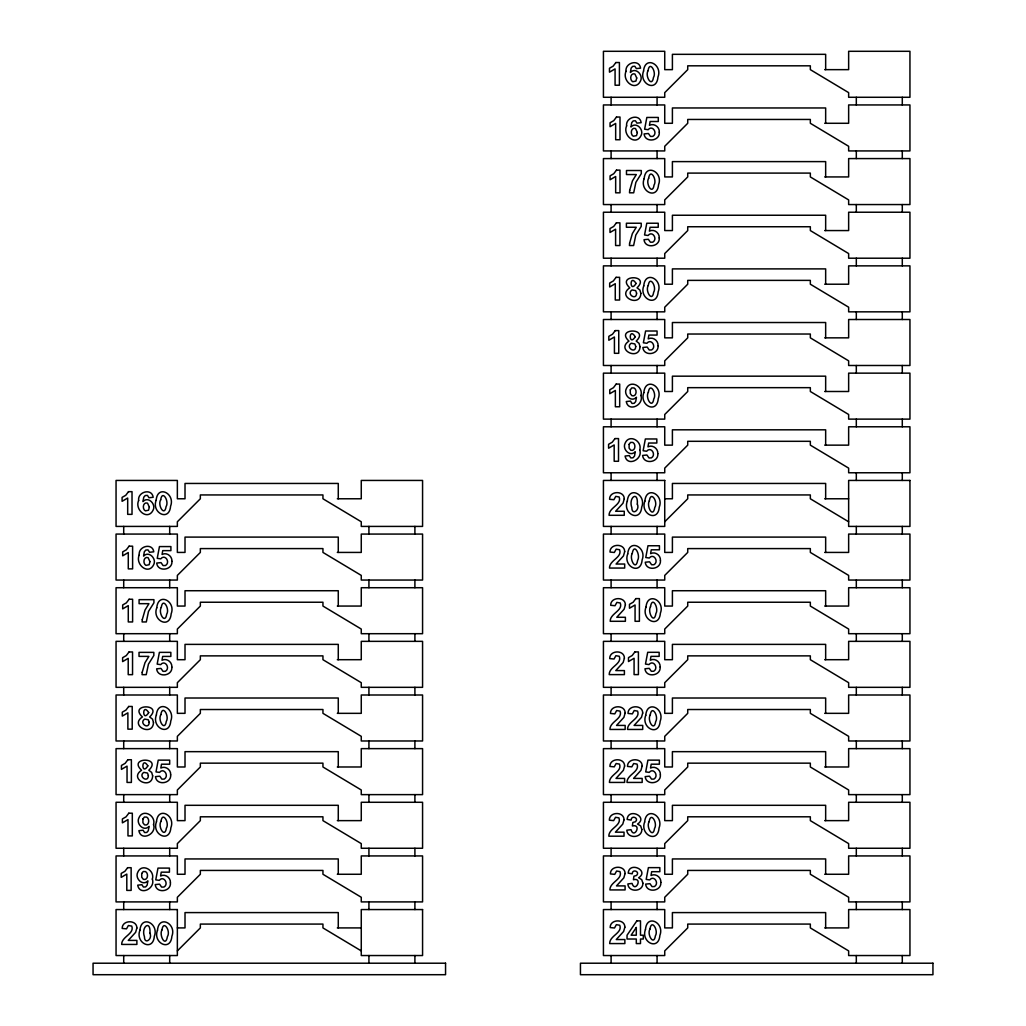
<?xml version="1.0" encoding="UTF-8"?>
<svg xmlns="http://www.w3.org/2000/svg" width="1026" height="1026" viewBox="0 0 1026 1026"><rect width="100%" height="100%" fill="white"/><g stroke="black" fill="none" stroke-linecap="round" stroke-linejoin="round"><path stroke-width="1.5" d="M177.357 950.897L200.339 927.914L200.339 924.08L322.946 924.08L322.946 927.914L361.267 950.897M664.733 521.772L687.728 498.777L687.728 494.942L810.335 494.942L810.335 498.777L848.643 521.772M824.699 69.653L848.643 69.653L848.643 51.3L909.947 51.3L909.947 97.278L848.643 97.278L848.643 92.635L810.335 69.653L810.335 65.818L687.728 65.818L687.728 69.653L664.733 92.635L664.733 97.278L603.429 97.278L603.429 51.3L664.733 51.3L664.733 69.653L672.402 69.653L672.402 54.327L825.661 54.327L825.661 69.653M824.699 123.287L848.643 123.287L848.643 104.947L909.947 104.947L909.947 150.925L848.643 150.925L848.643 146.282L810.335 123.287L810.335 119.452L687.728 119.452L687.728 123.287L664.733 146.282L664.733 150.925L603.429 150.925L603.429 104.947L664.733 104.947L664.733 123.287L672.402 123.287L672.402 107.961L825.661 107.961L825.661 123.287M824.699 176.934L848.643 176.934L848.643 158.581L909.947 158.581L909.947 204.559L848.643 204.559L848.643 199.916L810.335 176.934L810.335 173.099L687.728 173.099L687.728 176.934L664.733 199.916L664.733 204.559L603.429 204.559L603.429 158.581L664.733 158.581L664.733 176.934L672.402 176.934L672.402 161.608L825.661 161.608L825.661 176.934M824.699 230.568L848.643 230.568L848.643 212.228L909.947 212.228L909.947 258.206L848.643 258.206L848.643 253.563L810.335 230.568L810.335 226.746L687.728 226.746L687.728 230.568L664.733 253.563L664.733 258.206L603.429 258.206L603.429 212.228L664.733 212.228L664.733 230.568L672.402 230.568L672.402 215.242L825.661 215.242L825.661 230.568M824.699 284.215L848.643 284.215L848.643 265.862L909.947 265.862L909.947 311.84L848.643 311.84L848.643 307.197L810.335 284.215L810.335 280.38L687.728 280.38L687.728 284.215L664.733 307.197L664.733 311.84L603.429 311.84L603.429 265.862L664.733 265.862L664.733 284.215L672.402 284.215L672.402 268.889L825.661 268.889L825.661 284.215M824.699 337.849L848.643 337.849L848.643 319.509L909.947 319.509L909.947 365.487L848.643 365.487L848.643 360.844L810.335 337.849L810.335 334.027L687.728 334.027L687.728 337.849L664.733 360.844L664.733 365.487L603.429 365.487L603.429 319.509L664.733 319.509L664.733 337.849L672.402 337.849L672.402 322.523L825.661 322.523L825.661 337.849M824.699 391.496L848.643 391.496L848.643 373.143L909.947 373.143L909.947 419.121L848.643 419.121L848.643 414.491L810.335 391.496L810.335 387.661L687.728 387.661L687.728 391.496L664.733 414.491L664.733 419.121L603.429 419.121L603.429 373.143L664.733 373.143L664.733 391.496L672.402 391.496L672.402 376.17L825.661 376.17L825.661 391.496M824.699 445.143L848.643 445.143L848.643 426.79L909.947 426.79L909.947 472.768L848.643 472.768L848.643 468.125L810.335 445.143L810.335 441.308L687.728 441.308L687.728 445.143L664.733 468.125L664.733 472.768L603.429 472.768L603.429 426.79L664.733 426.79L664.733 445.143L672.402 445.143L672.402 429.817L825.661 429.817L825.661 445.143M337.323 498.777L361.267 498.777L361.267 480.437L422.571 480.437L422.571 526.415L361.267 526.415L361.267 521.772L322.946 498.777L322.946 494.942L200.339 494.942L200.339 498.777L177.357 521.772L177.357 526.415L116.053 526.415L116.053 480.437L177.357 480.437L177.357 498.777L185.013 498.777L185.013 483.451L338.272 483.451L338.272 498.777M664.733 498.777L672.402 498.777L672.402 483.451L825.661 483.451L825.661 498.777M824.699 498.777L848.643 498.777M337.323 552.424L361.267 552.424L361.267 534.071L422.571 534.071L422.571 580.049L361.267 580.049L361.267 575.406L322.946 552.424L322.946 548.589L200.339 548.589L200.339 552.424L177.357 575.406L177.357 580.049L116.053 580.049L116.053 534.071L177.357 534.071L177.357 552.424L185.013 552.424L185.013 537.098L338.272 537.098L338.272 552.424M824.699 552.424L848.643 552.424L848.643 534.071L909.947 534.071L909.947 580.049L848.643 580.049L848.643 575.406L810.335 552.424L810.335 548.589L687.728 548.589L687.728 552.424L664.733 575.406L664.733 580.049L603.429 580.049L603.429 534.071L664.733 534.071L664.733 552.424L672.402 552.424L672.402 537.098L825.661 537.098L825.661 552.424M337.323 606.058L361.267 606.058L361.267 587.718L422.571 587.718L422.571 633.696L361.267 633.696L361.267 629.053L322.946 606.058L322.946 602.236L200.339 602.236L200.339 606.058L177.357 629.053L177.357 633.696L116.053 633.696L116.053 587.718L177.357 587.718L177.357 606.058L185.013 606.058L185.013 590.732L338.272 590.732L338.272 606.058M824.699 606.058L848.643 606.058L848.643 587.718L909.947 587.718L909.947 633.696L848.643 633.696L848.643 629.053L810.335 606.058L810.335 602.236L687.728 602.236L687.728 606.058L664.733 629.053L664.733 633.696L603.429 633.696L603.429 587.718L664.733 587.718L664.733 606.058L672.402 606.058L672.402 590.732L825.661 590.732L825.661 606.058M337.323 659.705L361.267 659.705L361.267 641.353L422.571 641.353L422.571 687.33L361.267 687.33L361.267 682.688L322.946 659.705L322.946 655.87L200.339 655.87L200.339 659.705L177.357 682.688L177.357 687.33L116.053 687.33L116.053 641.353L177.357 641.353L177.357 659.705L185.013 659.705L185.013 644.379L338.272 644.379L338.272 659.705M824.699 659.705L848.643 659.705L848.643 641.353L909.947 641.353L909.947 687.33L848.643 687.33L848.643 682.688L810.335 659.705L810.335 655.87L687.728 655.87L687.728 659.705L664.733 682.688L664.733 687.33L603.429 687.33L603.429 641.353L664.733 641.353L664.733 659.705L672.402 659.705L672.402 644.379L825.661 644.379L825.661 659.705M337.323 713.339L361.267 713.339L361.267 695L422.571 695L422.571 740.977L361.267 740.977L361.267 736.335L322.946 713.339L322.946 709.517L200.339 709.517L200.339 713.339L177.357 736.335L177.357 740.977L116.053 740.977L116.053 695L177.357 695L177.357 713.339L185.013 713.339L185.013 698.013L338.272 698.013L338.272 713.339M824.699 713.339L848.643 713.339L848.643 695L909.947 695L909.947 740.977L848.643 740.977L848.643 736.335L810.335 713.339L810.335 709.517L687.728 709.517L687.728 713.339L664.733 736.335L664.733 740.977L603.429 740.977L603.429 695L664.733 695L664.733 713.339L672.402 713.339L672.402 698.013L825.661 698.013L825.661 713.339M337.323 766.986L361.267 766.986L361.267 748.634L422.571 748.634L422.571 794.624L361.267 794.624L361.267 789.982L322.946 766.986L322.946 763.152L200.339 763.152L200.339 766.986L177.357 789.982L177.357 794.624L116.053 794.624L116.053 748.634L177.357 748.634L177.357 766.986L185.013 766.986L185.013 751.66L338.272 751.66L338.272 766.986M824.699 766.986L848.643 766.986L848.643 748.634L909.947 748.634L909.947 794.624L848.643 794.624L848.643 789.982L810.335 766.986L810.335 763.152L687.728 763.152L687.728 766.986L664.733 789.982L664.733 794.624L603.429 794.624L603.429 748.634L664.733 748.634L664.733 766.986L672.402 766.986L672.402 751.66L825.661 751.66L825.661 766.986M337.323 820.633L361.267 820.633L361.267 802.281L422.571 802.281L422.571 848.258L361.267 848.258L361.267 843.616L322.946 820.633L322.946 816.799L200.339 816.799L200.339 820.633L177.357 843.616L177.357 848.258L116.053 848.258L116.053 802.281L177.357 802.281L177.357 820.633L185.013 820.633L185.013 805.307L338.272 805.307L338.272 820.633M824.699 820.633L848.643 820.633L848.643 802.281L909.947 802.281L909.947 848.258L848.643 848.258L848.643 843.616L810.335 820.633L810.335 816.799L687.728 816.799L687.728 820.633L664.733 843.616L664.733 848.258L603.429 848.258L603.429 802.281L664.733 802.281L664.733 820.633L672.402 820.633L672.402 805.307L825.661 805.307L825.661 820.633M337.323 874.267L361.267 874.267L361.267 855.928L422.571 855.928L422.571 901.905L361.267 901.905L361.267 897.263L322.946 874.267L322.946 870.433L200.339 870.433L200.339 874.267L177.357 897.263L177.357 901.905L116.053 901.905L116.053 855.928L177.357 855.928L177.357 874.267L185.013 874.267L185.013 858.942L338.272 858.942L338.272 874.267M824.699 874.267L848.643 874.267L848.643 855.928L909.947 855.928L909.947 901.905L848.643 901.905L848.643 897.263L810.335 874.267L810.335 870.433L687.728 870.433L687.728 874.267L664.733 897.263L664.733 901.905L603.429 901.905L603.429 855.928L664.733 855.928L664.733 874.267L672.402 874.267L672.402 858.942L825.661 858.942L825.661 874.267M177.357 927.914L185.013 927.914L185.013 912.589L338.272 912.589L338.272 927.914M337.323 927.914L361.267 927.914M824.699 927.914L848.643 927.914L848.643 909.562L909.947 909.562L909.947 955.539L848.643 955.539L848.643 950.897L810.335 927.914L810.335 924.08L687.728 924.08L687.728 927.914L664.733 950.897L664.733 955.539L603.429 955.539L603.429 909.562L664.733 909.562L664.733 927.914L672.402 927.914L672.402 912.589L825.661 912.589L825.661 927.914M902.29 97.278L902.29 104.947M902.29 150.925L902.29 158.581M902.29 204.559L902.29 212.228M902.29 258.206L902.29 265.862M902.29 311.84L902.29 319.509M902.29 365.487L902.29 373.143M902.29 419.121L902.29 426.79M902.29 472.768L902.29 480.437M902.29 526.415L902.29 534.071M902.29 580.049L902.29 587.718M902.29 633.696L902.29 641.353M902.29 687.33L902.29 695M902.29 740.977L902.29 748.634M902.29 794.624L902.29 802.281M902.29 848.258L902.29 855.928M902.29 901.905L902.29 909.562M902.29 955.539L902.29 963.209M856.312 97.278L856.312 104.947M856.312 150.925L856.312 158.581M856.312 204.559L856.312 212.228M856.312 258.206L856.312 265.862M856.312 311.84L856.312 319.509M856.312 365.487L856.312 373.143M856.312 419.121L856.312 426.79M856.312 472.768L856.312 480.437M856.312 526.415L856.312 534.071M856.312 580.049L856.312 587.718M856.312 633.696L856.312 641.353M856.312 687.33L856.312 695M856.312 740.977L856.312 748.634M856.312 794.624L856.312 802.281M856.312 848.258L856.312 855.928M856.312 901.905L856.312 909.562M856.312 955.539L856.312 963.209M657.076 97.278L657.076 104.947M657.076 150.925L657.076 158.581M657.076 204.559L657.076 212.228M657.076 258.206L657.076 265.862M657.076 311.84L657.076 319.509M657.076 365.487L657.076 373.143M657.076 419.121L657.076 426.79M657.076 472.768L657.076 480.437M657.076 526.415L657.076 534.071M657.076 580.049L657.076 587.718M657.076 633.696L657.076 641.353M657.076 687.33L657.076 695M657.076 740.977L657.076 748.634M657.076 794.624L657.076 802.281M657.076 848.258L657.076 855.928M657.076 901.905L657.076 909.562M657.076 955.539L657.076 963.209M611.098 97.278L611.098 104.947M611.098 150.925L611.098 158.581M611.098 204.559L611.098 212.228M611.098 258.206L611.098 265.862M611.098 311.84L611.098 319.509M611.098 365.487L611.098 373.143M611.098 419.121L611.098 426.79M611.098 472.768L611.098 480.437M611.098 526.415L611.098 534.071M611.098 580.049L611.098 587.718M611.098 633.696L611.098 641.353M611.098 687.33L611.098 695M611.098 740.977L611.098 748.634M611.098 794.624L611.098 802.281M611.098 848.258L611.098 855.928M611.098 901.905L611.098 909.562M611.098 955.539L611.098 963.209M414.902 526.415L414.902 534.071M414.902 580.049L414.902 587.718M414.902 633.696L414.902 641.353M414.902 687.33L414.902 695M414.902 740.977L414.902 748.634M414.902 794.624L414.902 802.281M414.902 848.258L414.902 855.928M414.902 901.905L414.902 909.562M414.902 955.539L414.902 963.209M368.924 526.415L368.924 534.071M368.924 580.049L368.924 587.718M368.924 633.696L368.924 641.353M368.924 687.33L368.924 695M368.924 740.977L368.924 748.634M368.924 794.624L368.924 802.281M368.924 848.258L368.924 855.928M368.924 901.905L368.924 909.562M368.924 955.539L368.924 963.209M169.688 526.415L169.688 534.071M169.688 580.049L169.688 587.718M169.688 633.696L169.688 641.353M169.688 687.33L169.688 695M169.688 740.977L169.688 748.634M169.688 794.624L169.688 802.281M169.688 848.258L169.688 855.928M169.688 901.905L169.688 909.562M169.688 955.539L169.688 963.209M123.71 526.415L123.71 534.071M123.71 580.049L123.71 587.718M123.71 633.696L123.71 641.353M123.71 687.33L123.71 695M123.71 740.977L123.71 748.634M123.71 794.624L123.71 802.281M123.71 848.258L123.71 855.928M123.71 901.905L123.71 909.562M123.71 955.539L123.71 963.209M161.993 929.877C158.799 934.801 165.532 948.152 167.392 936.674C171.034 931.108 163.391 919.347 161.993 929.877M632.247 553.501C629.041 558.426 635.787 571.777 637.633 560.311C640.84 555.374 634.081 542.01 632.247 553.501M649.381 500.739C646.175 505.677 652.921 519.028 654.768 507.549C658.423 501.97 650.779 490.223 649.381 500.739M650.497 606.751C647.303 611.676 654.049 625.026 655.896 613.548C659.102 608.623 652.344 595.247 650.497 606.751M160.684 499.803C157.311 505.023 164.532 517.258 166.071 506.613C169.457 501.381 162.223 489.133 160.684 499.803M149.937 933.275C152.836 939.162 144.371 945.164 144.422 936.635C140.806 926.799 150.886 919.193 149.937 933.275M161.287 607.392C157.901 612.612 165.122 624.847 166.674 614.202C170.047 608.982 162.813 596.722 161.287 607.392M160.877 714.609C157.504 719.829 164.724 732.064 166.276 721.406C169.649 716.186 162.416 703.939 160.877 714.609M160.979 821.351C157.606 826.571 164.827 838.806 166.366 828.162C169.752 822.942 162.518 810.681 160.979 821.351M648.073 70.666C644.7 75.886 651.908 88.121 653.459 77.476C656.832 72.256 649.599 60.008 648.073 70.666M637.326 504.151C640.224 510.025 631.76 516.04 631.811 507.498C628.194 497.674 638.275 490.056 637.326 504.151M648.663 178.267C645.29 183.487 652.51 195.722 654.049 185.065C657.435 179.845 650.202 167.597 648.663 178.267M648.265 285.472C644.892 290.691 652.113 302.926 653.652 292.269C657.038 287.049 649.804 274.801 648.265 285.472M648.368 392.227C644.982 397.447 652.203 409.682 653.754 399.024C657.127 393.804 649.894 381.557 648.368 392.227M650.266 714.891C646.893 720.111 654.113 732.346 655.652 721.701C659.038 716.481 651.805 704.221 650.266 714.891M649.15 821.646C645.777 826.866 652.998 839.101 654.537 828.444C657.923 823.224 650.689 810.976 649.15 821.646M649.997 929.017C646.611 934.237 653.831 946.472 655.383 935.815C658.756 930.595 651.523 918.347 649.997 929.017M156.183 500.188C151.181 512.667 169.277 522.17 170.585 506.19C175.484 493.698 157.542 484.234 156.183 500.188M139.934 930.261C134.932 942.74 153.028 952.243 154.336 936.263C159.235 923.772 141.293 914.307 139.934 930.261M156.773 607.79C151.784 620.255 169.867 629.759 171.175 613.779C176.087 601.287 158.145 591.835 156.773 607.79M156.375 714.994C151.373 727.472 169.47 736.963 170.778 720.983C175.69 708.504 157.735 699.039 156.375 714.994M156.478 821.749C151.476 834.228 169.572 843.718 170.88 827.738C175.779 815.247 157.837 805.795 156.478 821.749M157.491 930.261C152.489 942.74 170.585 952.243 171.893 936.263C176.805 923.772 158.85 914.307 157.491 930.261M643.558 71.063C638.57 83.542 656.653 93.033 657.961 77.053C662.873 64.574 644.931 55.109 643.558 71.063M627.309 501.137C622.32 513.616 640.404 523.106 641.712 507.126C646.624 494.635 628.682 485.183 627.309 501.137M644.161 178.652C639.16 191.131 657.256 200.621 658.564 184.654C663.463 172.163 645.521 162.698 644.161 178.652M627.732 553.886C622.744 566.365 640.827 575.868 642.135 559.888C647.047 547.397 629.105 537.932 627.732 553.886M643.764 285.856C638.762 298.335 656.858 307.838 658.166 291.859C663.065 279.367 645.123 269.902 643.764 285.856M643.853 392.612C638.865 405.09 656.948 414.581 658.256 398.614C663.168 386.122 645.226 376.657 643.853 392.612M644.879 501.137C639.878 513.616 657.974 523.106 659.269 507.126C664.181 494.635 646.239 485.183 644.879 501.137M645.995 607.135C640.994 619.614 659.09 629.105 660.398 613.138C665.31 600.646 647.368 591.181 645.995 607.135M645.764 715.289C640.763 727.767 658.859 737.258 660.167 721.278C665.066 708.786 647.124 699.334 645.764 715.289M644.649 822.031C639.647 834.51 657.743 844 659.051 828.033C663.95 815.542 646.008 806.077 644.649 822.031M645.482 929.402C640.493 941.881 658.577 951.384 659.885 935.404C664.797 922.913 646.855 913.448 645.482 929.402M138.638 500.47C134.368 509.858 147.744 521.067 153.079 510.204C156.298 504.176 148.154 495.891 142.986 501.586L143.743 497.238L145.23 495.532L147.436 495.378L148.975 497.751L153.169 497.289C151.938 487.863 137.42 491.71 138.638 500.47M139.228 554.989C134.957 564.377 148.334 575.586 153.669 564.723C156.888 558.695 148.744 550.411 143.576 556.105L144.333 551.757L145.82 550.051L148.026 549.898L149.565 552.27L153.772 551.808C152.528 542.382 138.01 546.23 139.228 554.989M626.027 71.345C621.756 80.733 635.132 91.93 640.468 81.067C643.674 75.039 635.53 66.754 630.362 72.461L631.131 68.101L632.619 66.395L634.812 66.241L636.364 68.614L640.557 68.152C639.326 58.726 624.796 62.573 626.027 71.345M626.617 125.865C622.346 135.252 635.722 146.449 641.058 135.586C644.264 129.558 636.133 121.273 630.952 126.98L631.721 122.62L633.209 120.914L635.415 120.76L636.954 123.133L641.147 122.671C639.916 113.245 625.385 117.092 626.617 125.865M153.541 824.622C156.888 834.202 140.883 841.718 138.882 830.675L143.076 830.214L144.628 832.573L146.833 832.419L148.295 830.714L149.078 826.379C143.871 832.048 135.753 823.801 138.959 817.76C142.947 808.27 156.298 815.593 153.541 824.622M152.361 879.115C155.708 888.696 139.703 896.211 137.702 885.169L141.896 884.707L143.448 887.067L145.654 886.913L147.116 885.207L147.885 880.872C142.691 886.541 134.573 878.294 137.779 872.241C141.768 862.763 155.106 870.086 152.361 879.115M640.929 395.485C644.264 405.078 628.271 412.593 626.258 401.551L630.451 401.089L632.016 403.449L634.209 403.295L635.684 401.589L636.453 397.242C631.246 402.923 623.128 394.664 626.347 388.623C630.323 379.133 643.674 386.456 640.929 395.485M639.749 449.978C643.084 459.571 627.091 467.087 625.078 456.044L629.271 455.582L630.823 457.942L633.029 457.788L634.504 456.07L635.274 451.735C630.067 457.404 621.948 449.157 625.155 443.117C629.143 433.626 642.494 440.949 639.749 449.978M142.293 619.589L142.127 621.948L146.308 621.948L148.501 611.458L153.913 602.801L153.913 599.659L139.087 599.659L139.087 603.673L148.937 603.673L145.051 610.021L142.293 619.589M142.216 672.299L142.063 674.659L146.231 674.659L148.437 664.168L153.836 655.511L153.836 652.369L139.023 652.369L139.023 656.384L148.873 656.384L144.987 662.732L142.216 672.299M629.669 190.464L629.515 192.811L633.683 192.811L635.889 182.333L641.288 173.663L641.288 170.521L626.476 170.521L626.476 174.548L636.325 174.548L632.439 180.884L629.669 190.464M629.605 243.175L629.438 245.535L633.619 245.535L635.812 235.044L641.224 226.374L641.224 223.232L626.399 223.232L626.399 227.259L636.261 227.259L632.362 233.595L629.605 243.175M171.919 561.286C172.753 570.353 157.594 572.316 156.709 563.056L161.031 562.62L163.096 565.582L165.468 565.518C170.714 562.44 165.019 553.54 160.749 558.849L157.234 558.349L159.453 546.576L170.906 546.576L170.906 550.629L162.736 550.629L162.057 554.476C166.661 551.937 172.368 556.246 171.919 561.286M171.842 667.08C172.689 676.147 157.529 678.096 156.645 668.849L160.967 668.401L163.031 671.363L165.404 671.299C170.649 668.221 164.955 659.333 160.684 664.643L157.17 664.13L159.389 652.369L170.842 652.369L170.842 656.422L162.672 656.422L161.993 660.257C166.597 657.73 172.291 662.039 171.842 667.08M170.675 774.848C171.522 783.928 156.362 785.878 155.477 776.631L159.787 776.182L161.864 779.144L164.237 779.08C169.482 776.002 163.788 767.102 159.517 772.411L156.003 771.911L158.222 760.138L169.675 760.138L169.675 764.203L161.505 764.203L160.826 768.038C165.43 765.511 171.124 769.808 170.675 774.848M170.431 882.809C171.278 891.889 156.119 893.838 155.234 884.592L159.543 884.143L161.621 887.105L163.993 887.041C169.239 883.963 163.544 875.063 159.274 880.372L155.76 879.872L157.978 868.099L169.431 868.099L169.431 872.164L161.262 872.164L160.582 875.999C165.186 873.472 170.88 877.769 170.431 882.809M659.295 132.162C660.141 141.229 644.982 143.178 644.097 133.931L648.406 133.483L650.484 136.445L652.857 136.381C658.102 133.303 652.408 124.415 648.137 129.725L644.623 129.212L646.842 117.451L658.294 117.451L658.294 121.504L650.125 121.504L649.445 125.339C654.049 122.812 659.744 127.121 659.295 132.162M659.231 237.942C660.077 247.009 644.918 248.972 644.033 239.712L648.342 239.263L650.42 242.226L652.793 242.174C658.038 239.096 652.331 230.196 648.073 235.505L644.546 234.992L646.778 223.232L658.23 223.232L658.23 227.285L650.061 227.285L649.381 231.132C653.972 228.593 659.68 232.902 659.231 237.942M658.064 345.724C658.897 354.791 643.738 356.74 642.853 347.493L647.175 347.045L649.253 350.007L651.625 349.943C656.858 346.865 651.164 337.977 646.893 343.287L643.379 342.774L645.598 331.013L657.063 331.013L657.063 335.066L648.881 335.066L648.214 338.901C652.805 336.374 658.512 340.683 658.064 345.724M657.82 453.684C658.654 462.752 643.494 464.701 642.609 455.454L646.931 455.005L649.009 457.968L651.369 457.904C656.614 454.826 650.92 445.938 646.649 451.248L643.135 450.735L645.354 438.974L656.82 438.974L656.82 443.027L648.637 443.027L647.957 446.861C652.562 444.335 658.269 448.644 657.82 453.684M660.436 560.465C661.283 569.533 646.124 571.495 645.239 562.235L649.561 561.799L651.625 564.762L653.998 564.698C659.243 561.62 653.549 552.719 649.278 558.029L645.764 557.528L647.983 545.755L659.436 545.755L659.436 549.808L651.266 549.808L650.587 553.655C655.191 551.116 660.898 555.425 660.436 560.465M660.154 667.015C661 676.083 645.841 678.045 644.956 668.785L649.266 668.336L651.343 671.299L653.716 671.248C658.961 668.17 653.267 659.269 648.996 664.579L645.482 664.066L647.701 652.305L659.154 652.305L659.154 656.358L650.984 656.358L650.304 660.205C654.909 657.666 660.603 661.975 660.154 667.015M660.372 774.848C661.219 783.915 646.059 785.865 645.174 776.618L649.484 776.169L651.561 779.132L653.934 779.08C659.179 776.002 653.485 767.102 649.214 772.411L645.7 771.898L647.919 760.138L659.372 760.138L659.372 764.19L651.202 764.19L650.522 768.038C655.127 765.499 660.821 769.808 660.372 774.848M660.847 882.347C661.693 891.414 646.534 893.364 645.649 884.117L649.971 883.668L652.036 886.631L654.408 886.567C659.654 883.489 653.96 874.601 649.689 879.91L646.175 879.397L648.394 867.637L659.846 867.637L659.846 871.69L651.677 871.69L650.997 875.524C655.601 872.998 661.308 877.307 660.847 882.347M153.49 722.509C152.861 737.13 129.058 725.754 142.409 716.956C128.186 703.656 163.621 703.4 149.655 716.956L152.515 719.162L153.49 722.509M152.656 775.797C152.028 790.418 128.224 779.042 141.562 770.244C127.352 756.944 162.788 756.688 148.808 770.244L151.668 772.45L152.656 775.797M640.878 293.372C640.25 308.005 616.446 296.629 629.784 287.831C615.574 274.532 651.01 274.275 637.031 287.831L639.891 290.037L640.878 293.372M640.032 346.66C639.403 361.28 615.6 349.904 628.951 341.107C614.741 327.807 650.163 327.55 636.197 341.107L639.057 343.312L640.032 346.66M136.881 928.017L135.624 932.339L128.276 940.406L136.881 940.406L136.881 944.433L121.684 944.433C121.466 936.584 134.791 933.865 131.751 926.106L128.378 925.529L126.519 928.851L122.197 928.427C121.94 919.835 136.933 919.411 136.881 928.017M624.257 498.892L623 503.215L615.651 511.269L624.257 511.269L624.257 515.296L609.072 515.296C608.854 507.447 622.179 504.728 619.127 496.969L615.767 496.392L613.894 499.726L609.585 499.29C609.329 490.697 624.321 490.287 624.257 498.892M624.68 551.642L623.436 555.964L616.087 564.031L624.68 564.031L624.68 568.058L609.495 568.058C609.277 560.209 622.602 557.49 619.563 549.731L616.19 549.154L614.33 552.475L610.008 552.052C609.752 543.459 624.744 543.036 624.68 551.642M625.385 604.891L624.129 609.213L616.78 617.28L625.385 617.28L625.385 621.294L610.201 621.294C609.97 613.458 623.295 610.739 620.255 602.98L616.882 602.403L615.023 605.725L610.701 605.289C610.444 596.696 625.437 596.286 625.385 604.891M624.398 658.192L623.141 662.514L615.792 670.581L624.398 670.581L624.398 674.608L609.213 674.608C608.995 666.759 622.32 664.04 619.268 656.281L615.908 655.704L614.035 659.025L609.726 658.602C609.47 650.009 624.462 649.586 624.398 658.192M625.155 713.044L623.898 717.366L616.549 725.42L625.155 725.42L625.155 729.448L609.957 729.448C609.739 721.599 623.064 718.88 620.025 711.121L616.652 710.543L614.792 713.878L610.47 713.442C610.213 704.849 625.206 704.439 625.155 713.044M624.616 766.024L623.359 770.346L616.01 778.413L624.616 778.413L624.616 782.428L609.431 782.428C609.213 774.592 622.538 771.873 619.486 764.113L616.126 763.536L614.253 766.858L609.944 766.435C609.688 757.829 624.68 757.419 624.616 766.024M624.026 819.787L622.769 824.109L615.42 832.176L624.026 832.176L624.026 836.19L608.841 836.19C608.623 828.354 621.948 825.635 618.909 817.876L615.536 817.299L613.663 820.62L609.354 820.197C609.098 811.592 624.09 811.181 624.026 819.787M625.09 873.524L623.846 877.846L616.498 885.9L625.09 885.9L625.09 889.927L609.906 889.927C609.688 882.078 623.013 879.359 619.973 871.6L616.6 871.036L614.741 874.357L610.419 873.921C610.162 865.328 625.155 864.918 625.09 873.524M642.712 713.044L641.455 717.366L634.106 725.42L642.712 725.42L642.712 729.448L627.527 729.448C627.296 721.599 640.622 718.88 637.582 711.121L634.209 710.543L632.349 713.878L628.027 713.442C627.771 704.849 642.763 704.439 642.712 713.044M624.872 927.158L623.616 931.48L616.267 939.547L624.872 939.547L624.872 943.574L609.688 943.574C609.457 935.725 622.782 933.006 619.742 925.247L616.37 924.67L614.51 927.991L610.188 927.568C609.931 918.975 624.924 918.552 624.872 927.158M642.173 766.024L640.929 770.346L633.581 778.413L642.173 778.413L642.173 782.428L626.989 782.428C626.771 774.592 640.096 771.873 637.056 764.113L633.683 763.536L631.824 766.858L627.502 766.435C627.245 757.829 642.238 757.419 642.173 766.024M641.827 829.418C642.148 838.229 627.322 839.063 626.809 830.201L631.003 829.688C634.132 839.627 642.173 823.468 632.375 826.007L632.85 822.467L635.53 821.711C639.365 817.799 631.157 814.772 631.118 820.082L627.13 819.402C628.156 807.244 648.65 816.901 637.556 824.045L640.66 825.917L641.827 829.418M642.892 883.142C643.225 891.966 628.387 892.787 627.874 883.937L632.067 883.424C635.197 893.364 643.238 877.192 633.44 879.731L633.914 876.204L636.595 875.447C640.429 871.536 632.221 868.496 632.196 873.819L628.194 873.139C629.22 860.968 649.715 870.638 638.621 877.781L641.725 879.641L642.892 883.142M142.909 819.005L142.922 822.762L144.538 824.84C149.052 826.392 150.078 818.876 146.68 817.094L144.397 817.042L142.909 819.005M141.716 873.498L141.742 877.256L143.358 879.333C147.872 880.885 148.898 873.37 145.5 871.587L143.217 871.536L141.716 873.498M630.285 389.867L630.297 393.625L631.926 395.715C636.441 397.254 637.467 389.739 634.068 387.956L631.772 387.905L630.285 389.867M629.105 444.361L629.118 448.118L630.746 450.209C635.248 451.748 636.287 444.232 632.888 442.45L630.592 442.398L629.105 444.361M149.347 507.126L148.552 510.204L145.371 510.858C141.947 509.088 142.999 501.573 147.513 503.125L149.347 507.126M149.937 561.645L149.142 564.723L145.961 565.377C142.537 563.607 143.589 556.092 148.103 557.644L149.937 561.645M636.736 77.989L635.928 81.08L632.747 81.734C629.323 79.951 630.387 72.436 634.902 73.987L636.736 77.989M637.326 132.508L636.518 135.599L633.337 136.253C629.913 134.47 630.977 126.955 635.492 128.506L637.326 132.508M149.206 722.33C148.962 730.243 138.6 723.022 144.666 719.085L148.308 719.777L149.206 722.33M148.372 775.605C148.129 783.518 137.753 776.31 143.82 772.36L147.475 773.053L148.372 775.605M636.595 293.192C636.351 301.105 625.975 293.898 632.042 289.948L635.697 290.64L636.595 293.192M635.748 346.48C635.504 354.393 625.142 347.173 631.208 343.235L634.85 343.928L635.748 346.48M148.693 712.583C142.191 723.292 141.986 702.053 148.693 712.583M147.859 765.858C141.357 776.579 141.139 755.341 147.859 765.858M636.082 283.445C629.579 294.167 629.361 272.916 636.082 283.445M635.235 336.733C628.733 347.442 628.528 326.204 635.235 336.733M128.506 491.659L125.775 495.276L122.094 497.379L122.094 501.316L127.686 498.033L127.686 514.359L132.021 514.359L132.021 491.659L128.506 491.659M129.096 546.178L126.365 549.795L122.684 551.898L122.684 555.835L128.276 552.539L128.276 568.879L132.611 568.879L132.611 546.178L129.096 546.178M129.096 599.248L126.365 602.865L122.684 604.968L122.684 608.905L128.276 605.622L128.276 621.948L132.611 621.948L132.611 599.248L129.096 599.248M129.032 651.959L126.301 655.576L122.62 657.679L122.62 661.616L128.212 658.333L128.212 674.659L132.546 674.659L132.546 651.959L129.032 651.959M128.699 706.465L125.967 710.069L122.286 712.185L122.286 716.11L127.878 712.826L127.878 729.153L132.213 729.153L132.213 706.465L128.699 706.465M127.865 759.74L125.134 763.357L121.44 765.46L121.44 769.397L127.044 766.114L127.044 782.44L131.379 782.44L131.379 759.74L127.865 759.74M128.801 813.208L126.07 816.824L122.389 818.928L122.389 822.865L127.981 819.582L127.981 835.908L132.316 835.908L132.316 813.208L128.801 813.208M127.609 867.701L124.89 871.318L121.196 873.421L121.196 877.358L126.801 874.075L126.801 890.401L131.136 890.401L131.136 867.701L127.609 867.701M615.882 62.522L613.163 66.139L609.47 68.242L609.47 72.179L615.074 68.896L615.074 85.222L619.409 85.222L619.409 62.522L615.882 62.522M616.485 117.041L613.753 120.658L610.06 122.761L610.06 126.698L615.664 123.415L615.664 139.741L619.999 139.741L619.999 117.041L616.485 117.041M616.485 170.124L613.753 173.74L610.072 175.844L610.072 179.768L615.664 176.485L615.664 192.811L619.999 192.811L619.999 170.124L616.485 170.124M616.408 222.834L613.689 226.451L609.995 228.554L609.995 232.479L615.6 229.196L615.6 245.535L619.922 245.535L619.922 222.834L616.408 222.834M616.087 277.328L613.356 280.944L609.675 283.048L609.675 286.985L615.267 283.689L615.267 300.028L619.601 300.028L619.601 277.328L616.087 277.328M615.241 330.603L612.509 334.22L608.828 336.336L608.828 340.26L614.42 336.977L614.42 353.303L618.755 353.303L618.755 330.603L615.241 330.603M616.177 384.083L613.445 387.7L609.765 389.803L609.765 393.727L615.369 390.444L615.369 406.771L619.691 406.771L619.691 384.083L616.177 384.083M614.997 438.577L612.265 442.193L608.585 444.296L608.585 448.221L614.176 444.938L614.176 461.264L618.511 461.264L618.511 438.577L614.997 438.577M635.876 598.607L633.157 602.224L629.464 604.327L629.464 608.251L635.068 604.968L635.068 621.294L639.403 621.294L639.403 598.607L635.876 598.607M634.902 651.908L632.17 655.524L628.489 657.628L628.489 661.552L634.081 658.269L634.081 674.608L638.416 674.608L638.416 651.908L634.902 651.908M636.3 927.491L631.105 935.212L636.3 935.212L636.3 927.491M636.851 920.873L627.04 935.225L627.04 939.021L636.3 939.021L636.3 943.574L640.493 943.574L640.493 939.021L643.302 939.021L643.302 935.212L640.493 935.212L640.493 920.873L636.851 920.873M664.733 480.437L603.429 480.437L603.429 526.415L664.733 526.415L664.733 480.437M909.947 480.437L848.643 480.437L848.643 526.415L909.947 526.415L909.947 480.437M177.357 909.562L116.053 909.562L116.053 955.539L177.357 955.539L177.357 909.562M422.571 909.562L361.267 909.562L361.267 955.539L422.571 955.539L422.571 909.562M445.553 963.209L93.058 963.209L93.058 974.7L445.553 974.7L445.553 963.209M932.942 963.209L580.447 963.209L580.447 974.7L932.942 974.7L932.942 963.209"/></g></svg>
